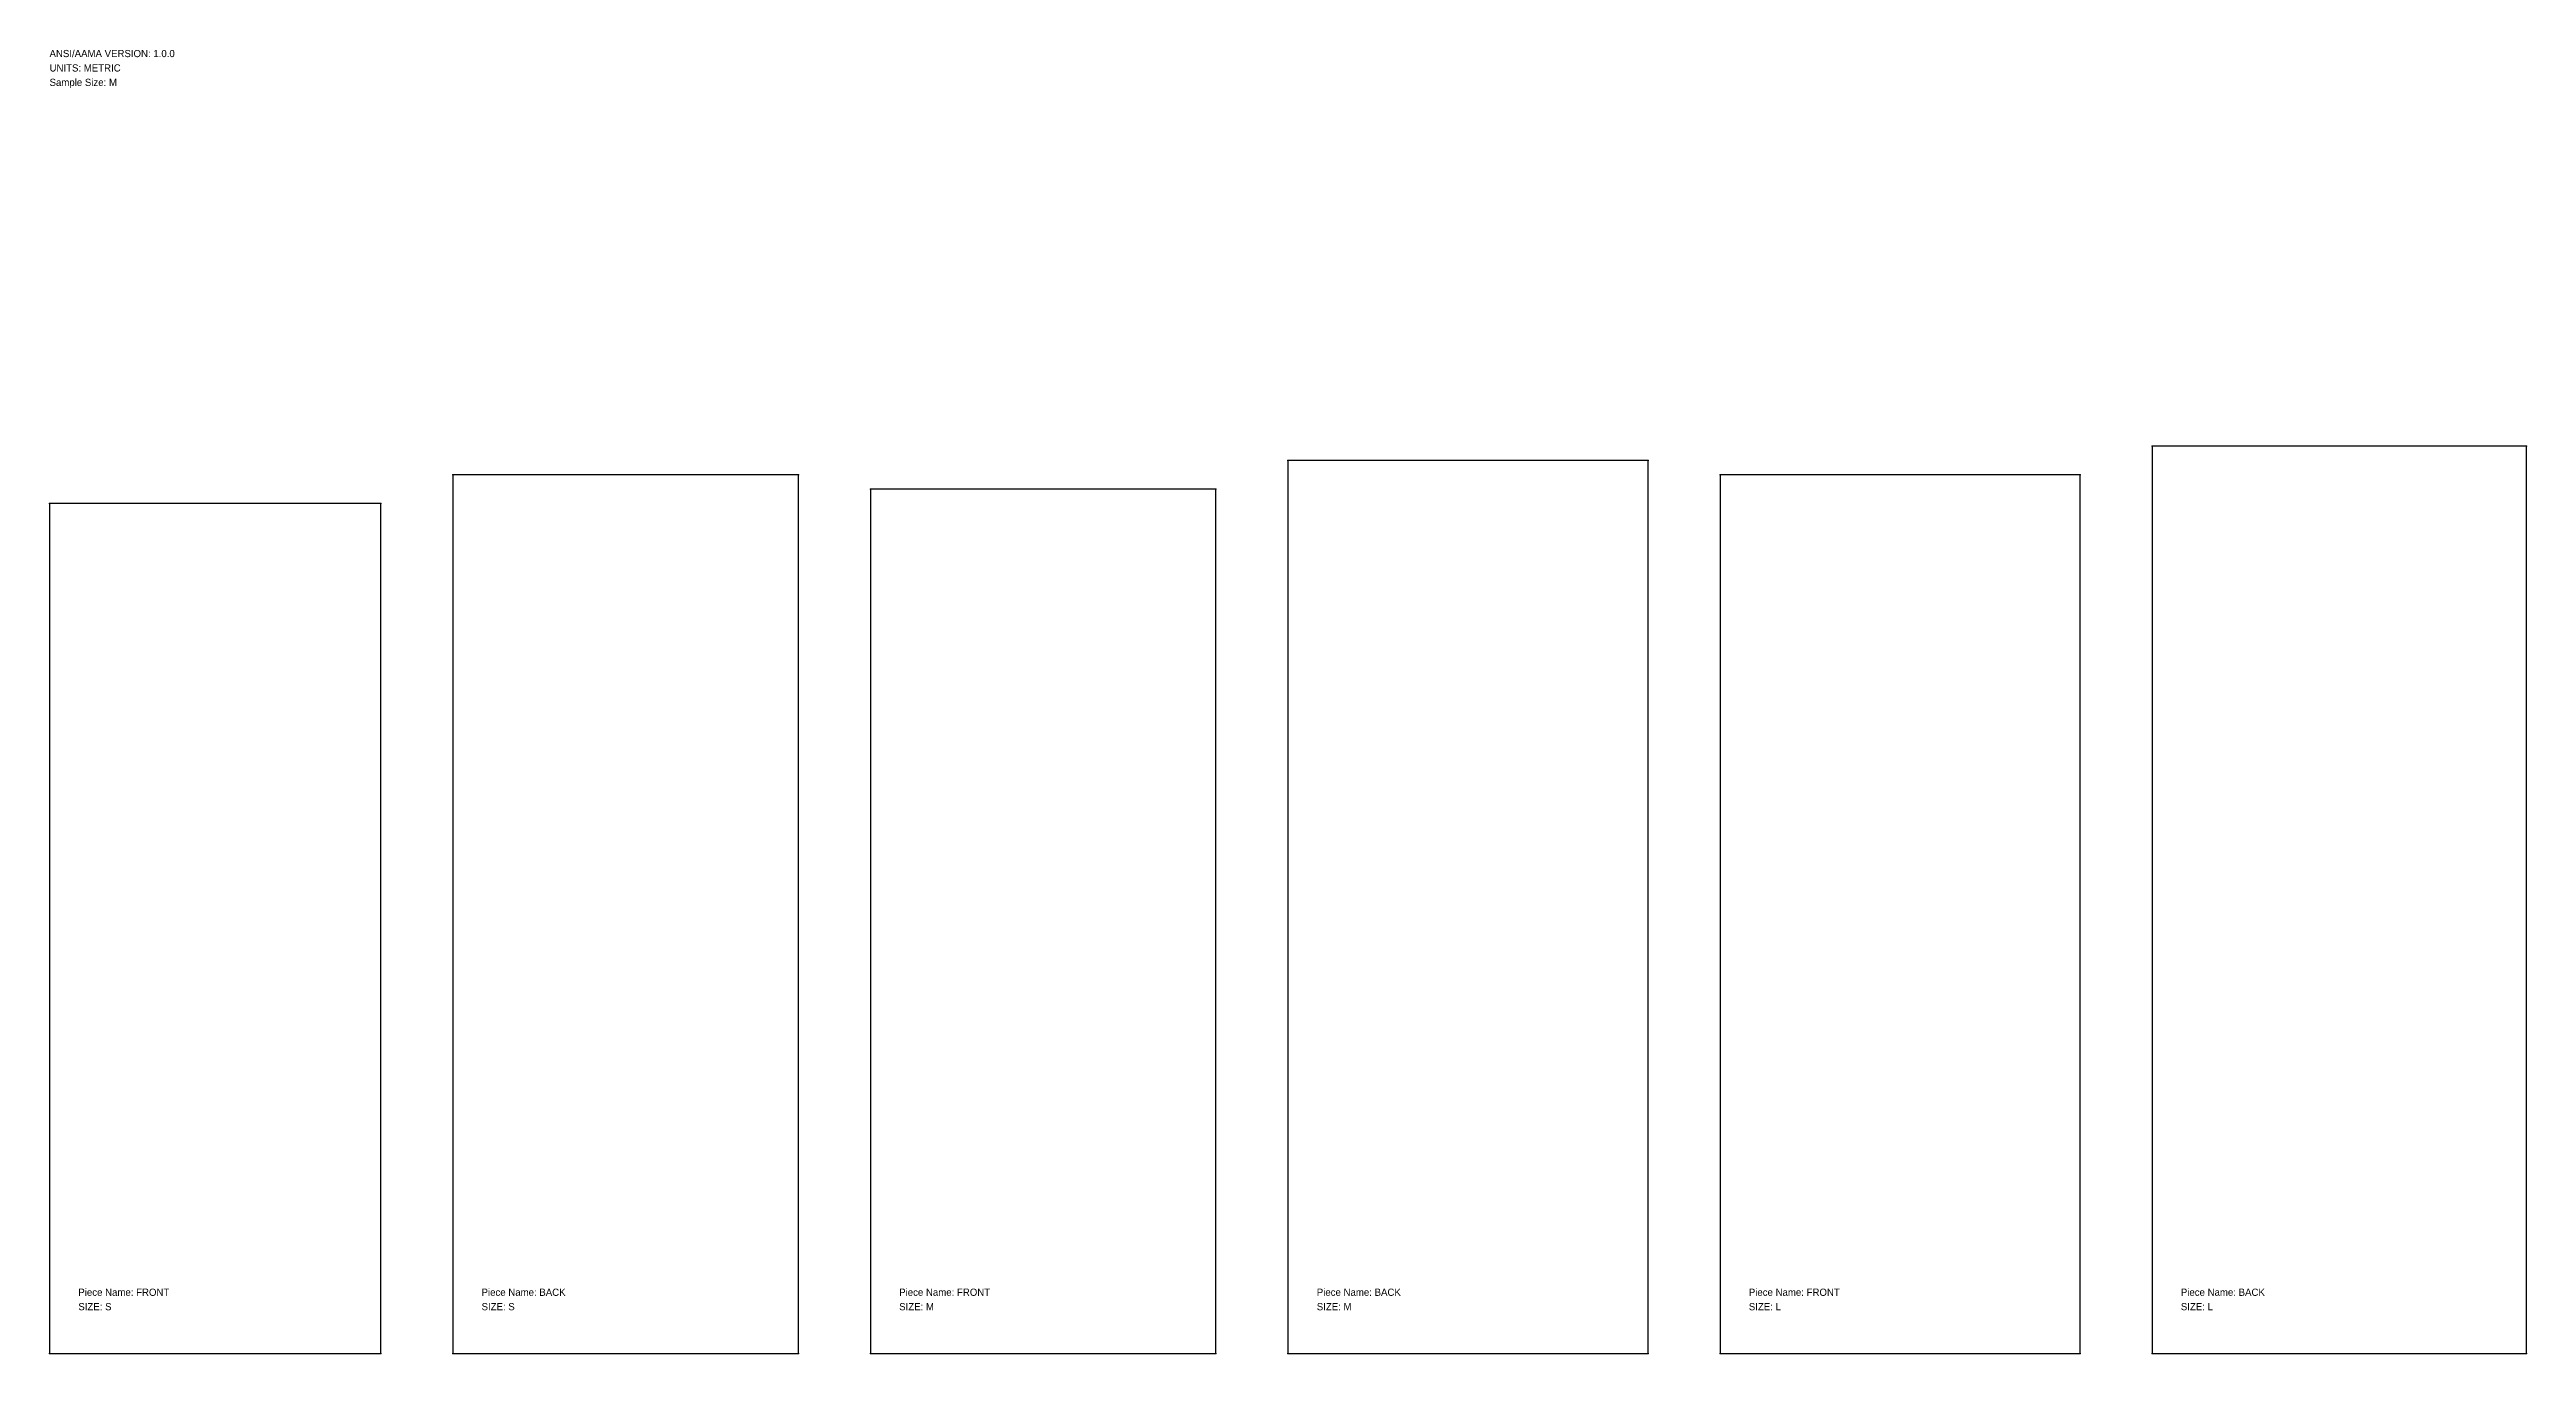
# Model space of a CAD drawing. Header units: metres. Extents: x 0 to 1720, y 0 to 905.
import ezdxf

# ---------------------------------------------------------------- set-up
doc = ezdxf.new("R2010")
doc.units = ezdxf.units.M

# ---------------------------------------------------------------- blocks, each defined once
blk = doc.blocks.new('FRONT_S')
at = {"layer": '1'}
blk.add_lwpolyline([(0, 0), (230, 0), (230, 590), (0, 590)], close=True, dxfattribs=at)
at = {"layer": '2'}
for p in [(0, 590), (230, 590), (0, 0), (230, 0)]:
    blk.add_point(p, dxfattribs=at)
at = {"layer": '1'}
for s, p in [('SIZE: S', (20, 30)), ('Piece Name: FRONT', (20, 40))]:
    blk.add_text(s, height=5, dxfattribs=at).set_placement(p)
blk = doc.blocks.new('BACK_S')
at = {"layer": '1'}
blk.add_lwpolyline([(0, 0), (240, 0), (240, 610), (0, 610)], close=True, dxfattribs=at)
at = {"layer": '2'}
for p in [(0, 610), (240, 610), (0, 0), (240, 0)]:
    blk.add_point(p, dxfattribs=at)
at = {"layer": '1'}
for s, p in [('SIZE: S', (20, 30)), ('Piece Name: BACK', (20, 40))]:
    blk.add_text(s, height=5, dxfattribs=at).set_placement(p)
blk = doc.blocks.new('FRONT_M')
at = {"layer": '1'}
blk.add_lwpolyline([(0, 0), (240, 0), (240, 600), (0, 600)], close=True, dxfattribs=at)
at = {"layer": '2'}
for p in [(0, 600), (240, 600), (0, 0), (240, 0)]:
    blk.add_point(p, dxfattribs=at)
at = {"layer": '1'}
for s, p in [('SIZE: M', (20, 30)), ('Piece Name: FRONT', (20, 40))]:
    blk.add_text(s, height=5, dxfattribs=at).set_placement(p)
blk = doc.blocks.new('BACK_M')
at = {"layer": '1'}
blk.add_lwpolyline([(0, 0), (250, 0), (250, 620), (0, 620)], close=True, dxfattribs=at)
at = {"layer": '2'}
for p in [(0, 620), (250, 620), (0, 0), (250, 0)]:
    blk.add_point(p, dxfattribs=at)
at = {"layer": '1'}
for s, p in [('SIZE: M', (20, 30)), ('Piece Name: BACK', (20, 40))]:
    blk.add_text(s, height=5, dxfattribs=at).set_placement(p)
blk = doc.blocks.new('FRONT_L')
at = {"layer": '1'}
blk.add_lwpolyline([(0, 0), (250, 0), (250, 610), (0, 610)], close=True, dxfattribs=at)
at = {"layer": '2'}
for p in [(0, 610), (250, 610), (0, 0), (250, 0)]:
    blk.add_point(p, dxfattribs=at)
at = {"layer": '1'}
for s, p in [('SIZE: L', (20, 30)), ('Piece Name: FRONT', (20, 40))]:
    blk.add_text(s, height=5, dxfattribs=at).set_placement(p)
blk = doc.blocks.new('BACK_L')
at = {"layer": '1'}
blk.add_lwpolyline([(0, 0), (260, 0), (260, 630), (0, 630)], close=True, dxfattribs=at)
at = {"layer": '2'}
for p in [(0, 630), (260, 630), (0, 0), (260, 0)]:
    blk.add_point(p, dxfattribs=at)
at = {"layer": '1'}
for s, p in [('SIZE: L', (20, 30)), ('Piece Name: BACK', (20, 40))]:
    blk.add_text(s, height=5, dxfattribs=at).set_placement(p)

msp = doc.modelspace()

# ---------------------------------------------------------------- block references
for name, p in [('BACK_M', (860, 0)), ('BACK_L', (1460, 0)), ('BACK_S', (280, 0)), ('FRONT_L', (1160, 0)), ('FRONT_S', (0, 0)), ('FRONT_M', (570, 0))]:
    msp.add_blockref(name, p)

# ---------------------------------------------------------------- texts
for s, p in [('ANSI/AAMA VERSION: 1.0.0', (0, 900)), ('UNITS: METRIC', (0, 890)), ('Sample Size: M', (0, 880))]:
    msp.add_text(s, height=5).set_placement(p)

doc.saveas('drawing.dxf')
